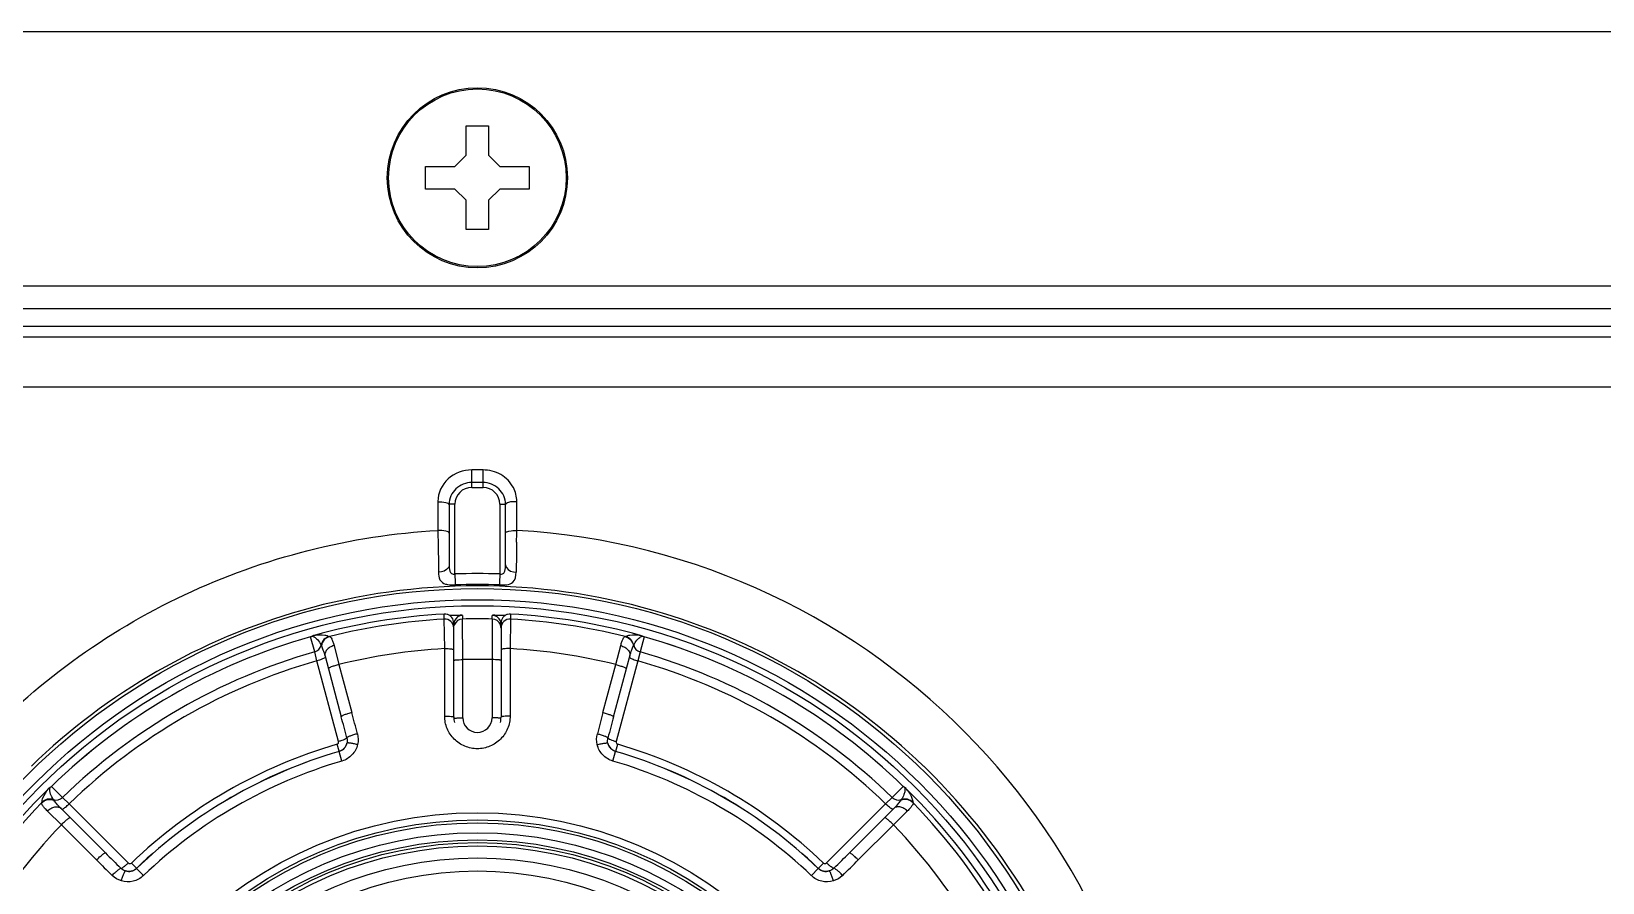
# Model space of a CAD drawing. Header units: millimetres. Extents: x -1686 to 4120, y -1850 to 2563.
# Drawn here: x 405.6 to 475.3, y -74.7 to -36.9 of the extents above; entities that cross this region are included whole.
import ezdxf

# ---------------------------------------------------------------- set-up
doc = ezdxf.new("R2010")
doc.units = ezdxf.units.MM
doc.header["$LTSCALE"] = 65.395
doc.layers.get('0').update_dxf_attribs({"linetype": 'CONTINUOUS'})
doc.layers.add('ASSI', color=7, linetype='CONTINUOUS')
doc.layers.add('GEOM', color=7, linetype='CONTINUOUS')

msp = doc.modelspace()

# ---------------------------------------------------------------- linework, layer by layer
at = {"linetype": 'Continuous'}
for p, q in [((48.279, -36.869), (805.279, -36.869)), ((424.879, -41.069), (425.879, -41.069)), ((424.879, -42.369), (424.879, -41.069)), ((425.879, -41.069), (425.879, -42.369)), ((424.379, -42.869), (424.879, -42.369)), ((425.879, -42.369), (426.379, -42.869)), ((423.079, -42.869), (424.379, -42.869)), ((423.079, -43.869), (423.079, -42.869)), ((426.379, -42.869), (427.679, -42.869)), ((427.679, -42.869), (427.679, -43.869)), ((424.379, -43.869), (423.079, -43.869)), ((424.879, -44.369), (424.379, -43.869)), ((426.379, -43.869), (425.879, -44.369)), ((427.679, -43.869), (426.379, -43.869)), ((424.879, -45.669), (424.879, -44.369)), ((425.879, -44.369), (425.879, -45.669)), ((425.879, -45.669), (424.879, -45.669))]:
    msp.add_line(p, q, dxfattribs=at)
at = {"layer": 'ASSI', "linetype": 'Continuous'}
for radius in [4, 3.945]:
    msp.add_circle((425.379, -43.369), radius, dxfattribs=at)
at = {"layer": 'GEOM', "linetype": 'Continuous'}
for p, q in [((39.779, -48.169), (810.979, -48.169)), ((39.779, -49.169), (810.979, -49.169)), ((810.979, -49.969), (39.779, -49.969)), ((852.915, -50.441), (-2.156, -50.441)), ((729.379, -52.664), (121.379, -52.664)), ((425.629, -56.345), (425.129, -56.345)), ((425.129, -57.119), (425.129, -56.345)), ((425.629, -56.904), (425.629, -56.345)), ((425.629, -56.904), (425.129, -56.904)), ((425.129, -57.119), (425.629, -57.119)), ((425.629, -57.119), (425.629, -56.904)), ((423.629, -57.74), (423.629, -59.027)), ((424.379, -57.869), (424.129, -57.869)), ((424.129, -57.901), (424.129, -60.554)), ((424.379, -60.965), (424.379, -57.869)), ((426.379, -57.869), (426.629, -57.869)), ((426.379, -57.869), (426.379, -60.965)), ((426.629, -60.554), (426.629, -57.901)), ((427.129, -58.611), (427.129, -57.74)), ((423.629, -59.027), (423.64, -59.738)), ((427.121, -59.555), (427.127, -59.162)), ((427.127, -59.162), (427.129, -59.027)), ((427.129, -59.027), (427.129, -58.611)), ((423.651, -60.562), (423.656, -60.889)), ((424.379, -60.965), (424.394, -61.351)), ((424.394, -61.351), (424.397, -61.451)), ((426.365, -61.351), (426.361, -61.449)), ((426.379, -60.965), (426.365, -61.351)), ((423.908, -62.804), (423.908, -62.747)), ((426.851, -62.747), (426.851, -62.747)), ((426.851, -62.747), (426.851, -62.891)), ((423.908, -62.97), (423.908, -62.804)), ((423.927, -64.278), (423.908, -62.97)), ((424.329, -67.319), (424.329, -63.146)), ((424.72, -62.803), (424.72, -62.966)), ((424.729, -64.767), (424.72, -62.966)), ((426.039, -62.966), (426.029, -64.767)), ((426.039, -62.966), (426.039, -62.803)), ((426.429, -63.146), (426.429, -67.319)), ((426.851, -62.97), (426.832, -64.278)), ((426.851, -62.891), (426.851, -62.97)), ((417.973, -63.753), (417.973, -63.752)), ((418.154, -64.426), (417.973, -63.753)), ((418.041, -63.727), (418.041, -63.726)), ((419.012, -64.148), (419.231, -64.985)), ((431.528, -64.985), (431.747, -64.148)), ((432.785, -63.753), (432.605, -64.426)), ((432.718, -63.726), (432.629, -63.692)), ((432.718, -63.727), (432.718, -63.726)), ((432.785, -63.753), (432.786, -63.752)), ((418.255, -64.821), (418.154, -64.426)), ((419.215, -68.405), (418.255, -64.821)), ((418.613, -64.617), (419.333, -67.303)), ((423.927, -67.275), (423.927, -64.278)), ((424.729, -67.349), (424.729, -64.767)), ((426.029, -64.767), (426.029, -67.349)), ((426.832, -64.278), (426.832, -67.275)), ((431.426, -67.303), (432.146, -64.617)), ((432.504, -64.821), (431.544, -68.405)), ((432.605, -64.426), (432.504, -64.821)), ((419.231, -64.985), (419.803, -67.12)), ((430.956, -67.12), (431.528, -64.985)), ((419.239, -68.841), (419.147, -68.528)), ((419.24, -68.846), (419.239, -68.841)), ((419.365, -69.272), (419.24, -68.846)), ((431.394, -69.272), (431.519, -68.846)), ((431.52, -68.841), (431.519, -68.846)), ((431.52, -68.841), (431.611, -68.528)), ((406.408, -70.442), (406.335, -70.502)), ((406.409, -70.443), (406.408, -70.442)), ((406.465, -70.397), (406.464, -70.397)), ((406.465, -70.397), (406.957, -70.89)), ((443.801, -70.89), (444.294, -70.397)), ((444.329, -70.426), (444.294, -70.397)), ((444.294, -70.397), (444.294, -70.397)), ((444.351, -70.442), (444.329, -70.426)), ((444.35, -70.443), (444.351, -70.442)), ((406.957, -70.89), (407.249, -71.175)), ((443.509, -71.175), (443.801, -70.89)), ((406.904, -72.102), (406.288, -71.494)), ((408.86, -73.349), (406.893, -71.383)), ((407.249, -71.175), (409.873, -73.799)), ((440.886, -73.799), (443.509, -71.175)), ((443.866, -71.383), (441.899, -73.349)), ((444.471, -71.494), (443.855, -72.102)), ((408.466, -73.665), (406.904, -72.102)), ((443.855, -72.102), (442.293, -73.665)), ((410.239, -74.037), (410.013, -73.802)), ((440.52, -74.037), (440.745, -73.802)), ((410.239, -74.037), (410.242, -74.041)), ((410.549, -74.362), (410.242, -74.041)), ((440.21, -74.362), (440.516, -74.041)), ((440.516, -74.041), (440.52, -74.037))]:
    msp.add_line(p, q, dxfattribs=at)
for points in [[(418.041, -63.726), (418.016, -63.737), (417.973, -63.752)], [(418.129, -63.692), (418.117, -63.696), (418.041, -63.726)], [(432.786, -63.752), (432.743, -63.737), (432.718, -63.726)], [(406.464, -70.397), (406.43, -70.426), (406.408, -70.442)], [(444.424, -70.502), (444.414, -70.493), (444.351, -70.442)]]:
    msp.add_lwpolyline(points, dxfattribs=at)
for radius in [28.259, 27.759, 27.493, 18.3, 17.98, 17.85, 17.411, 17.096, 16.974, 16.824, 16.292, 15.714]:
    msp.add_circle((425.379, -89.869), radius, dxfattribs=at)
for centre, radius, start, end in [((425.129, -57.869), 0.75, 90, 180), ((425.629, -57.869), 0.75, 0, 90), ((425.379, -89.494), 30.517, 0.26786, 86.7124), ((868.702, -66.234), 441.631, 179.13344, 179.30648), ((425.378, -88.374), 27.427, 87.90858, 92.0875), ((425.379, -90.008), 28.514, 74.12196, 105.87857), ((425.378, -87.627), 26.196, 87.84948, 92.14649), ((425.38, -90.013), 28.519, 105.87756, 133.98437), ((425.379, -89.869), 27.162, 93.10585, 105.48058), ((423.929, -63.15), 0.403, 74.55904, 93.03278), ((423.929, -63.148), 0.402, 56.39464, 74.44752), ((426.83, -63.148), 0.402, 105.55256, 123.60531), ((426.83, -63.15), 0.403, 86.96722, 105.44104), ((425.379, -89.869), 27.162, 74.51942, 86.89415), ((425.379, -90.013), 28.519, 46.01617, 74.12298), ((425.379, -89.869), 26.94, 93.13191, 104.08937), ((423.929, -63.369), 0.4, 0.00571, 93.1362), ((423.926, -63.147), 0.403, 0.07214, 18.55233), ((424.728, -63.203), 0.398, 172.0413, 179.97346), ((424.733, -63.203), 0.403, 157.93282, 172.06072), ((424.729, -63.202), 0.4, 91.39954, 157.83989), ((424.729, -63.366), 0.4, 91.40829, 157.84187), ((425.379, -89.834), 26.876, 88.59323, 91.40677), ((426.029, -63.202), 0.4, 22.16011, 88.60043), ((426.029, -63.366), 0.4, 22.16208, 88.59204), ((426.026, -63.203), 0.403, 7.93928, 22.06718), ((426.031, -63.203), 0.398, 0.02654, 7.9587), ((426.829, -63.369), 0.4, 86.86363, 179.99031), ((426.832, -63.147), 0.403, 161.44775, 179.92786), ((425.379, -89.869), 26.94, 75.91063, 86.86809), ((425.379, -89.869), 27.147, 105.83205, 134.16795), ((425.379, -89.869), 27.146, 105.83205, 134.16795), ((417.865, -63.369), 0.399, 285.84607, 296.29478), ((418.261, -64.161), 0.487, 108.55672, 116.84319), ((418.012, -63.931), 0.206, 80.45197, 81.95049), ((418.261, -64.161), 0.486, 105.67163, 108.55375), ((418.045, -64.041), 0.4, 285.82059, 348.07365), ((418.926, -64.226), 0.5, 104.15013, 168.19029), ((431.833, -64.226), 0.5, 11.81989, 75.85183), ((432.714, -64.041), 0.4, 191.92193, 254.17887), ((432.498, -64.161), 0.487, 63.15663, 74.32656), ((432.747, -63.936), 0.211, 99.08219, 101.21802), ((432.746, -63.93), 0.205, 98.04769, 99.07666), ((432.894, -63.369), 0.399, 243.70444, 254.15472), ((425.379, -89.869), 27.146, 45.83205, 74.16795), ((425.379, -89.869), 27.147, 45.83205, 74.16795), ((425.379, -89.869), 26.45, 105.85363, 134.14637), ((425.379, -89.869), 26.042, 105.87764, 134.12236), ((425.379, -89.869), 25.632, 93.24851, 103.87987), ((425.379, -89.635), 24.877, 88.50271, 91.49729), ((425.379, -89.869), 25.632, 76.12013, 86.75149), ((425.379, -89.869), 26.042, 45.87764, 74.12236), ((425.379, -89.869), 26.45, 45.85363, 74.14637), ((58.809, -163.906), 373.242, 14.85168, 15.00012), ((257.482, -110.622), 168.049, 14.67055, 15.00269), ((425.379, -67.319), 1.05, 180, 193.29662), ((425.379, -67.349), 0.65, 180.00103, 359.99897), ((425.379, -67.319), 1.05, 346.72147, 360), ((593.272, -110.62), 168.043, 164.99731, 165.32945), ((791.959, -163.908), 373.251, 164.99988, 165.14832), ((425.379, -89.869), 22.233, 106.27873, 133.72127), ((425.379, -89.869), 21.906, 106.27873, 133.72127), ((425.379, -89.869), 21.901, 106.27901, 133.72099), ((419.099, -68.361), 0.5, 286.287, 346.54338), ((431.66, -68.361), 0.5, 193.45664, 253.713), ((425.379, -89.869), 21.901, 46.27901, 73.72099), ((425.379, -89.869), 21.906, 46.27873, 73.72127), ((425.379, -89.869), 22.233, 46.27873, 73.72127), ((425.379, -89.869), 21.457, 106.27901, 133.72099), ((425.379, -89.869), 21.457, 46.27901, 73.72099), ((425.341, -90.05), 28.571, 45.67864, 46.01486), ((425.375, -90.014), 28.522, 15.03154, 45.67717), ((406.675, -70.85), 0.487, 123.15663, 134.32655), ((406.599, -70.52), 0.205, 158.04771, 159.07477), ((406.187, -70.111), 0.399, 303.70444, 314.15472), ((444.571, -70.112), 0.398, 225.83434, 231.05948), ((444.571, -70.111), 0.398, 231.06181, 236.30173), ((444.084, -70.851), 0.487, 48.55672, 56.84319), ((425.379, -89.869), 27.162, 134.51942, 165.48058), ((425.379, -89.869), 26.94, 135.91063, 164.08937), ((406.399, -71.458), 0.5, 71.81989, 135.85183), ((406.679, -70.603), 0.4, 251.92193, 314.17887), ((444.08, -70.603), 0.4, 225.82059, 288.07365), ((444.36, -71.458), 0.5, 44.15013, 108.19029), ((444.084, -70.85), 0.486, 45.67163, 48.55375), ((425.379, -89.869), 27.162, 14.51942, 45.48058), ((443.119, -71.62), 1.718, 37.25881, 40.56233), ((425.379, -89.869), 26.94, 15.91063, 44.08937), ((425.379, -89.869), 25.632, 136.12013, 163.87987), ((425.379, -89.869), 25.632, 16.12013, 43.87987), ((527.296, 45.154), 168.043, 224.99731, 225.32945), ((672.779, 190.569), 373.238, 224.99989, 225.14832), ((177.977, 190.572), 373.242, 314.85168, 315.00012), ((323.459, 45.158), 168.049, 314.67055, 315.00269), ((409.893, -73.676), 0.5, 253.45654, 313.713), ((440.865, -73.676), 0.5, 226.287, 286.54328)]:
    msp.add_arc(centre, radius, start, end, dxfattribs=at)
for points, knots in [([(425.129, -56.345), (424.755, -56.345), (423.985, -56.613), (423.622, -57.376), (423.629, -57.74)], [0, 0, 0, 0, 0.507041, 1, 1, 1, 1]), ([(426.978, -57.13), (426.854, -56.893), (426.452, -56.483), (425.902, -56.345), (425.629, -56.345)], [0, 0, 0, 0, 0.495615, 1, 1, 1, 1]), ([(425.129, -56.904), (424.878, -56.904), (424.356, -57.1), (424.126, -57.62), (424.129, -57.869)], [0, 0, 0, 0, 0.502272, 1, 1, 1, 1]), ([(426.629, -57.869), (426.629, -57.62), (426.404, -57.1), (425.881, -56.904), (425.629, -56.904)], [0, 0, 0, 0, 0.497741, 1, 1, 1, 1]), ([(424.129, -57.901), (424.129, -57.843), (423.889, -57.784), (423.748, -57.771), (423.629, -57.771)], [0, 0, 0, 0, 0.326823, 1, 1, 1, 1]), ([(426.629, -57.901), (426.629, -57.837), (426.848, -57.731), (427.011, -57.74), (427.129, -57.74)], [0, 0, 0, 0, 0.349395, 1, 1, 1, 1]), ([(394.863, -89.352), (394.881, -85.593), (396.341, -77.979), (402.57, -68.141), (412.071, -61.197), (419.762, -59.25), (423.629, -59.027)], [0, 0, 0, 0, 0.24633, 0.494678, 0.746098, 1, 1, 1, 1]), ([(424.129, -59.157), (424.129, -59.099), (423.889, -59.039), (423.748, -59.027), (423.629, -59.027)], [0, 0, 0, 0, 0.326818, 1, 1, 1, 1]), ([(426.629, -59.157), (426.629, -59.099), (426.87, -59.039), (427.011, -59.027), (427.129, -59.027)], [0, 0, 0, 0, 0.326823, 1, 1, 1, 1]), ([(423.64, -59.738), (423.643, -59.948), (423.647, -60.223), (423.651, -60.497), (423.651, -60.562)], [0, 0, 0, 0, 0.764734, 1, 1, 1, 1]), ([(424.129, -60.554), (424.129, -60.597), (424.063, -60.804), (423.817, -60.883), (423.656, -60.889)], [0, 0, 0, 0, 0.209846, 1, 1, 1, 1]), ([(424.129, -60.554), (424.129, -60.649), (424.123, -60.788), (424.225, -60.966), (424.331, -60.971), (424.379, -60.965)], [0, 0, 0, 0, 0.506812, 0.736749, 1, 1, 1, 1]), ([(426.379, -60.965), (426.428, -60.971), (426.533, -60.966), (426.636, -60.789), (426.629, -60.649), (426.629, -60.554)], [0, 0, 0, 0, 0.261193, 0.492261, 1, 1, 1, 1]), ([(426.629, -60.554), (426.629, -60.597), (426.696, -60.804), (426.941, -60.883), (427.103, -60.889)], [0, 0, 0, 0, 0.209845, 1, 1, 1, 1]), ([(423.656, -60.889), (423.657, -61.001), (423.668, -61.234), (423.865, -61.381), (423.964, -61.411)], [0, 0, 0, 0, 0.521269, 1, 1, 1, 1]), ([(426.361, -61.449), (426.563, -61.457), (427.009, -61.465), (427.101, -61.044), (427.103, -60.889)], [0, 0, 0, 0, 0.565712, 1, 1, 1, 1]), ([(423.964, -61.411), (423.994, -61.42), (424.136, -61.451), (424.283, -61.454), (424.397, -61.449)], [0, 0, 0, 0, 0.215767, 1, 1, 1, 1]), ([(424.72, -62.803), (424.72, -62.801), (424.712, -62.803), (424.705, -62.801), (424.688, -62.801), (424.657, -62.8), (424.606, -62.801), (424.534, -62.802), (424.45, -62.804), (424.321, -62.807), (424.22, -62.811), (424.151, -62.814)], [0, 0, 0, 0, 0.006283, 0.024196, 0.052757, 0.090827, 0.191402, 0.318973, 0.468117, 0.634195, 1, 1, 1, 1]), ([(426.608, -62.814), (426.539, -62.811), (426.438, -62.807), (426.309, -62.804), (426.225, -62.802), (426.153, -62.801), (426.102, -62.8), (426.071, -62.801), (426.054, -62.801), (426.046, -62.803), (426.039, -62.801), (426.039, -62.803)], [0, 0, 0, 0, 0.365804, 0.531881, 0.681025, 0.808596, 0.909171, 0.947242, 0.975803, 0.993717, 1, 1, 1, 1]), ([(418.047, -63.728), (418.053, -63.729), (418.075, -63.734), (418.097, -63.742), (418.112, -63.749)], [0, 0, 0, 0, 0.294108, 1, 1, 1, 1]), ([(418.13, -63.692), (418.285, -63.664), (418.517, -63.648), (418.741, -63.709), (418.803, -63.741)], [0, 0, 0, 0, 0.693021, 1, 1, 1, 1]), ([(418.195, -63.802), (418.223, -63.825), (418.318, -63.92), (418.391, -64.036), (418.436, -64.123)], [0, 0, 0, 0, 0.268677, 1, 1, 1, 1]), ([(418.436, -64.123), (418.437, -64.125), (418.442, -64.137), (418.448, -64.149), (418.454, -64.159)], [0, 0, 0, 0, 0.119525, 1, 1, 1, 1]), ([(418.821, -63.74), (418.727, -63.764), (418.55, -63.872), (418.466, -64.062), (418.454, -64.159)], [0, 0, 0, 0, 0.498106, 1, 1, 1, 1]), ([(418.454, -64.159), (418.481, -64.213), (418.539, -64.365), (418.587, -64.519), (418.613, -64.617)], [0, 0, 0, 0, 0.375633, 1, 1, 1, 1]), ([(419.012, -64.148), (418.949, -64.164), (418.831, -64.212), (418.69, -64.325), (418.605, -64.466), (418.601, -64.572), (418.613, -64.617)], [0, 0, 0, 0, 0.28904, 0.557234, 0.792097, 1, 1, 1, 1]), ([(418.803, -63.741), (418.804, -63.741), (418.81, -63.741), (418.816, -63.741), (418.821, -63.74)], [0, 0, 0, 0, 0.116284, 1, 1, 1, 1]), ([(418.821, -63.74), (418.837, -63.739), (418.875, -63.776), (418.917, -63.854), (418.967, -63.985), (418.996, -64.088), (419.012, -64.148)], [0, 0, 0, 0, 0.099683, 0.297656, 0.599981, 1, 1, 1, 1]), ([(431.747, -64.148), (431.762, -64.088), (431.791, -63.985), (431.842, -63.854), (431.884, -63.776), (431.922, -63.739), (431.937, -63.74)], [0, 0, 0, 0, 0.400011, 0.702339, 0.900289, 1, 1, 1, 1]), ([(431.747, -64.148), (431.81, -64.164), (431.928, -64.212), (432.069, -64.325), (432.154, -64.466), (432.158, -64.572), (432.146, -64.617)], [0, 0, 0, 0, 0.28904, 0.557235, 0.792098, 1, 1, 1, 1]), ([(431.937, -63.74), (431.94, -63.74), (431.946, -63.741), (431.952, -63.743), (431.955, -63.741)], [0, 0, 0, 0, 0.372708, 1, 1, 1, 1]), ([(431.937, -63.74), (432.031, -63.764), (432.209, -63.872), (432.293, -64.062), (432.305, -64.159)], [0, 0, 0, 0, 0.498105, 1, 1, 1, 1]), ([(431.955, -63.741), (432.018, -63.709), (432.241, -63.648), (432.474, -63.664), (432.629, -63.692)], [0, 0, 0, 0, 0.30698, 1, 1, 1, 1]), ([(432.146, -64.617), (432.172, -64.519), (432.22, -64.365), (432.278, -64.213), (432.305, -64.159)], [0, 0, 0, 0, 0.62438, 1, 1, 1, 1]), ([(432.305, -64.159), (432.307, -64.155), (432.313, -64.143), (432.319, -64.131), (432.323, -64.123)], [0, 0, 0, 0, 0.375999, 1, 1, 1, 1]), ([(432.323, -64.123), (432.361, -64.049), (432.43, -63.937), (432.557, -63.799), (432.649, -63.74), (432.706, -63.729)], [0, 0, 0, 0, 0.448045, 0.691092, 1, 1, 1, 1]), ([(418.599, -64.682), (418.583, -64.695), (418.539, -64.72), (418.425, -64.771), (418.326, -64.802), (418.255, -64.821)], [0, 0, 0, 0, 0.16872, 0.404333, 1, 1, 1, 1]), ([(418.621, -64.647), (418.622, -64.65), (418.621, -64.665), (418.608, -64.675), (418.599, -64.682)], [0, 0, 0, 0, 0.173058, 1, 1, 1, 1]), ([(423.927, -64.278), (423.978, -64.278), (424.073, -64.28), (424.185, -64.287), (424.257, -64.296), (424.295, -64.304), (424.317, -64.31), (424.329, -64.318), (424.329, -64.322)], [0, 0, 0, 0, 0.375837, 0.695728, 0.819131, 0.91209, 0.97165, 1, 1, 1, 1]), ([(424.329, -64.807), (424.329, -64.803), (424.342, -64.796), (424.364, -64.79), (424.401, -64.783), (424.473, -64.775), (424.584, -64.769), (424.678, -64.767), (424.729, -64.767)], [0, 0, 0, 0, 0.026939, 0.08594, 0.178688, 0.30211, 0.622653, 1, 1, 1, 1]), ([(426.429, -64.807), (426.429, -64.803), (426.417, -64.796), (426.395, -64.79), (426.358, -64.783), (426.286, -64.775), (426.175, -64.769), (426.08, -64.767), (426.029, -64.767)], [0, 0, 0, 0, 0.026939, 0.08594, 0.178688, 0.302111, 0.622653, 1, 1, 1, 1]), ([(426.832, -64.278), (426.781, -64.278), (426.686, -64.28), (426.574, -64.287), (426.502, -64.296), (426.464, -64.304), (426.442, -64.31), (426.429, -64.318), (426.429, -64.322)], [0, 0, 0, 0, 0.375852, 0.695748, 0.81915, 0.912104, 0.971656, 1, 1, 1, 1]), ([(432.138, -64.647), (432.137, -64.65), (432.138, -64.665), (432.151, -64.675), (432.16, -64.682)], [0, 0, 0, 0, 0.173059, 1, 1, 1, 1]), ([(432.16, -64.682), (432.176, -64.695), (432.22, -64.72), (432.334, -64.771), (432.433, -64.802), (432.504, -64.821)], [0, 0, 0, 0, 0.168719, 0.404331, 1, 1, 1, 1]), ([(419.231, -64.985), (419.169, -65.002), (419.055, -65.035), (418.923, -65.08), (418.839, -65.114), (418.796, -65.135), (418.772, -65.15), (418.76, -65.164), (418.761, -65.168)], [0, 0, 0, 0, 0.376116, 0.695926, 0.819239, 0.912115, 0.971628, 1, 1, 1, 1]), ([(431.528, -64.985), (431.59, -65.002), (431.703, -65.035), (431.836, -65.08), (431.92, -65.114), (431.962, -65.135), (431.987, -65.15), (431.999, -65.164), (431.998, -65.168)], [0, 0, 0, 0, 0.376105, 0.695911, 0.819225, 0.912105, 0.971623, 1, 1, 1, 1]), ([(419.803, -67.12), (419.741, -67.136), (419.627, -67.169), (419.495, -67.214), (419.411, -67.248), (419.368, -67.27), (419.344, -67.284), (419.332, -67.298), (419.333, -67.303)], [0, 0, 0, 0, 0.376103, 0.695917, 0.819234, 0.912114, 0.971629, 1, 1, 1, 1]), ([(423.927, -67.275), (423.978, -67.275), (424.073, -67.277), (424.185, -67.284), (424.257, -67.293), (424.295, -67.301), (424.317, -67.307), (424.329, -67.315), (424.329, -67.319)], [0, 0, 0, 0, 0.3758, 0.695715, 0.819135, 0.912105, 0.971664, 1, 1, 1, 1]), ([(425.379, -68.725), (425.19, -68.725), (424.808, -68.649), (424.325, -68.326), (424.002, -67.844), (423.927, -67.463), (423.927, -67.275)], [0, 0, 0, 0, 0.250713, 0.500971, 0.750646, 1, 1, 1, 1]), ([(424.331, -67.385), (424.333, -67.384), (424.341, -67.378), (424.351, -67.376), (424.36, -67.374)], [0, 0, 0, 0, 0.159673, 1, 1, 1, 1]), ([(424.36, -67.374), (424.365, -67.373), (424.394, -67.367), (424.423, -67.363), (424.447, -67.361)], [0, 0, 0, 0, 0.195752, 1, 1, 1, 1]), ([(424.447, -67.361), (424.467, -67.359), (424.561, -67.352), (424.655, -67.349), (424.729, -67.349)], [0, 0, 0, 0, 0.214691, 1, 1, 1, 1]), ([(426.832, -67.275), (426.832, -67.463), (426.757, -67.844), (426.434, -68.326), (425.951, -68.649), (425.569, -68.725), (425.379, -68.725)], [0, 0, 0, 0, 0.249353, 0.499026, 0.749284, 1, 1, 1, 1]), ([(426.312, -67.361), (426.292, -67.359), (426.198, -67.352), (426.104, -67.349), (426.029, -67.349)], [0, 0, 0, 0, 0.214693, 1, 1, 1, 1]), ([(426.399, -67.374), (426.393, -67.373), (426.365, -67.367), (426.336, -67.363), (426.312, -67.361)], [0, 0, 0, 0, 0.195753, 1, 1, 1, 1]), ([(426.427, -67.385), (426.426, -67.384), (426.418, -67.378), (426.407, -67.376), (426.399, -67.374)], [0, 0, 0, 0, 0.159617, 1, 1, 1, 1]), ([(426.832, -67.275), (426.781, -67.275), (426.686, -67.277), (426.574, -67.284), (426.502, -67.293), (426.464, -67.301), (426.442, -67.307), (426.429, -67.315), (426.429, -67.319)], [0, 0, 0, 0, 0.37579, 0.695707, 0.81913, 0.912103, 0.971665, 1, 1, 1, 1]), ([(430.956, -67.12), (431.018, -67.136), (431.132, -67.169), (431.264, -67.214), (431.348, -67.248), (431.391, -67.27), (431.415, -67.284), (431.427, -67.298), (431.426, -67.303)], [0, 0, 0, 0, 0.376103, 0.695917, 0.819234, 0.912114, 0.971629, 1, 1, 1, 1]), ([(419.582, -68.237), (419.581, -68.243), (419.571, -68.257), (419.535, -68.285), (419.461, -68.323), (419.349, -68.366), (419.262, -68.392), (419.215, -68.405)], [0, 0, 0, 0, 0.044984, 0.115733, 0.337115, 0.644949, 1, 1, 1, 1]), ([(420.052, -68.061), (419.993, -68.077), (419.884, -68.108), (419.756, -68.15), (419.673, -68.183), (419.628, -68.203), (419.599, -68.22), (419.584, -68.231), (419.582, -68.237)], [0, 0, 0, 0, 0.361257, 0.673602, 0.797796, 0.895144, 0.962629, 1, 1, 1, 1]), ([(430.707, -68.061), (430.766, -68.077), (430.875, -68.108), (431.003, -68.15), (431.086, -68.183), (431.131, -68.203), (431.16, -68.22), (431.175, -68.231), (431.177, -68.237)], [0, 0, 0, 0, 0.361263, 0.67361, 0.797803, 0.89515, 0.962633, 1, 1, 1, 1]), ([(431.177, -68.237), (431.178, -68.243), (431.188, -68.257), (431.223, -68.285), (431.298, -68.323), (431.41, -68.366), (431.497, -68.392), (431.544, -68.405)], [0, 0, 0, 0, 0.044982, 0.115729, 0.337107, 0.644942, 1, 1, 1, 1]), ([(419.147, -68.528), (419.172, -68.521), (419.216, -68.485), (419.222, -68.429), (419.215, -68.405)], [0, 0, 0, 0, 0.502184, 1, 1, 1, 1]), ([(419.585, -68.478), (419.565, -68.562), (419.481, -68.725), (419.324, -68.821), (419.24, -68.846)], [0, 0, 0, 0, 0.495921, 1, 1, 1, 1]), ([(420.058, -68.54), (420.017, -68.709), (419.845, -69.033), (419.532, -69.223), (419.365, -69.272)], [0, 0, 0, 0, 0.49938, 1, 1, 1, 1]), ([(420.058, -68.54), (419.999, -68.527), (419.891, -68.504), (419.762, -68.482), (419.677, -68.472), (419.632, -68.469), (419.604, -68.47), (419.587, -68.474), (419.585, -68.478)], [0, 0, 0, 0, 0.374731, 0.691497, 0.814316, 0.907968, 0.969619, 1, 1, 1, 1]), ([(430.701, -68.54), (430.76, -68.527), (430.868, -68.504), (430.997, -68.482), (431.081, -68.472), (431.127, -68.469), (431.155, -68.47), (431.172, -68.473), (431.174, -68.478)], [0, 0, 0, 0, 0.374737, 0.691502, 0.814319, 0.907969, 0.969618, 1, 1, 1, 1]), ([(431.394, -69.272), (431.227, -69.223), (430.914, -69.033), (430.741, -68.709), (430.701, -68.54)], [0, 0, 0, 0, 0.50062, 1, 1, 1, 1]), ([(431.519, -68.846), (431.434, -68.821), (431.278, -68.725), (431.193, -68.562), (431.174, -68.478)], [0, 0, 0, 0, 0.504081, 1, 1, 1, 1]), ([(431.544, -68.405), (431.537, -68.429), (431.543, -68.485), (431.587, -68.521), (431.611, -68.528)], [0, 0, 0, 0, 0.497816, 1, 1, 1, 1]), ([(406.41, -70.675), (406.406, -70.66), (406.389, -70.585), (406.386, -70.503), (406.407, -70.446)], [0, 0, 0, 0, 0.211204, 1, 1, 1, 1]), ([(406.288, -71.494), (406.244, -71.451), (406.169, -71.374), (406.081, -71.265), (406.034, -71.19), (406.021, -71.138), (406.03, -71.125)], [0, 0, 0, 0, 0.400011, 0.702339, 0.900289, 1, 1, 1, 1]), ([(406.03, -71.125), (406.097, -71.056), (406.28, -70.956), (406.487, -70.979), (406.577, -71.016)], [0, 0, 0, 0, 0.498105, 1, 1, 1, 1]), ([(406.03, -71.125), (406.031, -71.123), (406.034, -71.118), (406.04, -71.114), (406.04, -71.11)], [0, 0, 0, 0, 0.372708, 1, 1, 1, 1]), ([(406.04, -71.11), (406.043, -71.04), (406.103, -70.816), (406.232, -70.622), (406.335, -70.502)], [0, 0, 0, 0, 0.30698, 1, 1, 1, 1]), ([(406.555, -70.983), (406.54, -70.96), (406.481, -70.863), (406.433, -70.758), (406.41, -70.675)], [0, 0, 0, 0, 0.24169, 1, 1, 1, 1]), ([(406.577, -71.016), (406.574, -71.012), (406.567, -71.001), (406.56, -70.99), (406.555, -70.983)], [0, 0, 0, 0, 0.375999, 1, 1, 1, 1]), ([(406.893, -71.383), (406.822, -71.312), (406.712, -71.193), (406.61, -71.067), (406.577, -71.016)], [0, 0, 0, 0, 0.62438, 1, 1, 1, 1]), ([(444.182, -71.016), (444.149, -71.067), (444.047, -71.193), (443.937, -71.312), (443.866, -71.383)], [0, 0, 0, 0, 0.375633, 1, 1, 1, 1]), ([(444.729, -71.125), (444.661, -71.056), (444.479, -70.956), (444.272, -70.979), (444.182, -71.016)], [0, 0, 0, 0, 0.498106, 1, 1, 1, 1]), ([(444.204, -70.983), (444.203, -70.985), (444.196, -70.995), (444.188, -71.007), (444.182, -71.016)], [0, 0, 0, 0, 0.119525, 1, 1, 1, 1]), ([(444.348, -70.678), (444.34, -70.707), (444.303, -70.813), (444.249, -70.913), (444.204, -70.983)], [0, 0, 0, 0, 0.261991, 1, 1, 1, 1]), ([(444.366, -70.575), (444.366, -70.584), (444.362, -70.619), (444.354, -70.653), (444.348, -70.678)], [0, 0, 0, 0, 0.263094, 1, 1, 1, 1]), ([(444.359, -70.47), (444.36, -70.474), (444.364, -70.489), (444.366, -70.504), (444.367, -70.515)], [0, 0, 0, 0, 0.273346, 1, 1, 1, 1]), ([(444.367, -70.515), (444.367, -70.52), (444.368, -70.54), (444.368, -70.56), (444.366, -70.575)], [0, 0, 0, 0, 0.26621, 1, 1, 1, 1]), ([(444.729, -71.125), (444.738, -71.138), (444.724, -71.19), (444.678, -71.265), (444.589, -71.374), (444.515, -71.451), (444.471, -71.494)], [0, 0, 0, 0, 0.099683, 0.297656, 0.599981, 1, 1, 1, 1]), ([(444.486, -70.579), (444.565, -70.683), (444.668, -70.852), (444.716, -71.045), (444.719, -71.11)], [0, 0, 0, 0, 0.664893, 1, 1, 1, 1]), ([(444.719, -71.11), (444.719, -71.111), (444.722, -71.116), (444.726, -71.121), (444.729, -71.125)], [0, 0, 0, 0, 0.116284, 1, 1, 1, 1]), ([(406.288, -71.494), (406.333, -71.448), (406.434, -71.37), (406.602, -71.304), (406.767, -71.301), (406.86, -71.35), (406.893, -71.383)], [0, 0, 0, 0, 0.28904, 0.557235, 0.792098, 1, 1, 1, 1]), ([(406.904, -72.102), (406.949, -72.057), (407.034, -71.975), (407.139, -71.883), (407.211, -71.828), (407.251, -71.801), (407.276, -71.787), (407.294, -71.784), (407.297, -71.787)], [0, 0, 0, 0, 0.376105, 0.695911, 0.819225, 0.912105, 0.971623, 1, 1, 1, 1]), ([(406.916, -71.406), (406.925, -71.415), (406.979, -71.398), (407.01, -71.376), (407.035, -71.359)], [0, 0, 0, 0, 0.314912, 1, 1, 1, 1]), ([(407.035, -71.359), (407.051, -71.348), (407.127, -71.291), (407.197, -71.227), (407.249, -71.175)], [0, 0, 0, 0, 0.215714, 1, 1, 1, 1]), ([(443.855, -72.102), (443.81, -72.057), (443.725, -71.975), (443.619, -71.883), (443.548, -71.828), (443.508, -71.801), (443.483, -71.787), (443.465, -71.784), (443.462, -71.787)], [0, 0, 0, 0, 0.376116, 0.695926, 0.819239, 0.912115, 0.971628, 1, 1, 1, 1]), ([(443.724, -71.359), (443.707, -71.348), (443.632, -71.291), (443.562, -71.227), (443.509, -71.175)], [0, 0, 0, 0, 0.215715, 1, 1, 1, 1]), ([(443.843, -71.406), (443.833, -71.415), (443.78, -71.398), (443.749, -71.376), (443.724, -71.359)], [0, 0, 0, 0, 0.314915, 1, 1, 1, 1]), ([(444.471, -71.494), (444.425, -71.448), (444.325, -71.37), (444.156, -71.304), (443.992, -71.301), (443.899, -71.35), (443.866, -71.383)], [0, 0, 0, 0, 0.28904, 0.557234, 0.792097, 1, 1, 1, 1]), ([(408.466, -73.665), (408.511, -73.62), (408.597, -73.538), (408.702, -73.446), (408.773, -73.39), (408.813, -73.364), (408.838, -73.35), (408.856, -73.346), (408.86, -73.349)], [0, 0, 0, 0, 0.376103, 0.695917, 0.819234, 0.912114, 0.971629, 1, 1, 1, 1]), ([(409.544, -74.032), (409.55, -74.035), (409.567, -74.033), (409.609, -74.016), (409.679, -73.971), (409.772, -73.895), (409.839, -73.833), (409.873, -73.799)], [0, 0, 0, 0, 0.044983, 0.115731, 0.33711, 0.644943, 1, 1, 1, 1]), ([(409.873, -73.799), (409.891, -73.817), (409.942, -73.84), (409.995, -73.819), (410.013, -73.802)], [0, 0, 0, 0, 0.497816, 1, 1, 1, 1]), ([(440.745, -73.802), (440.764, -73.819), (440.817, -73.84), (440.868, -73.817), (440.886, -73.799)], [0, 0, 0, 0, 0.502184, 1, 1, 1, 1]), ([(441.214, -74.032), (441.209, -74.035), (441.192, -74.033), (441.149, -74.016), (441.08, -73.971), (440.986, -73.895), (440.92, -73.833), (440.886, -73.799)], [0, 0, 0, 0, 0.044984, 0.115733, 0.337115, 0.644949, 1, 1, 1, 1]), ([(442.293, -73.665), (442.247, -73.62), (442.162, -73.538), (442.057, -73.446), (441.986, -73.39), (441.946, -73.364), (441.921, -73.35), (441.903, -73.346), (441.899, -73.349)], [0, 0, 0, 0, 0.376103, 0.695917, 0.819234, 0.912114, 0.971629, 1, 1, 1, 1]), ([(409.157, -74.352), (409.2, -74.308), (409.281, -74.229), (409.382, -74.14), (409.452, -74.084), (409.492, -74.055), (409.521, -74.038), (409.538, -74.031), (409.544, -74.032)], [0, 0, 0, 0, 0.361263, 0.67361, 0.797803, 0.89515, 0.962633, 1, 1, 1, 1]), ([(409.569, -74.596), (409.587, -74.539), (409.621, -74.433), (409.666, -74.311), (409.7, -74.233), (409.72, -74.192), (409.735, -74.168), (409.746, -74.155), (409.751, -74.155)], [0, 0, 0, 0, 0.374738, 0.691503, 0.81432, 0.907969, 0.969618, 1, 1, 1, 1]), ([(410.549, -74.362), (410.423, -74.482), (410.102, -74.658), (409.736, -74.646), (409.569, -74.596)], [0, 0, 0, 0, 0.500619, 1, 1, 1, 1]), ([(410.242, -74.041), (410.179, -74.102), (410.017, -74.189), (409.834, -74.18), (409.751, -74.155)], [0, 0, 0, 0, 0.50408, 1, 1, 1, 1]), ([(441.19, -74.596), (441.023, -74.646), (440.657, -74.658), (440.336, -74.482), (440.21, -74.362)], [0, 0, 0, 0, 0.499381, 1, 1, 1, 1]), ([(441.008, -74.155), (440.925, -74.18), (440.742, -74.189), (440.58, -74.102), (440.516, -74.041)], [0, 0, 0, 0, 0.495921, 1, 1, 1, 1]), ([(441.19, -74.596), (441.172, -74.539), (441.138, -74.433), (441.093, -74.311), (441.059, -74.233), (441.039, -74.192), (441.024, -74.168), (441.013, -74.155), (441.008, -74.155)], [0, 0, 0, 0, 0.374731, 0.691497, 0.814316, 0.907968, 0.969619, 1, 1, 1, 1]), ([(441.602, -74.352), (441.559, -74.308), (441.478, -74.229), (441.377, -74.14), (441.307, -74.084), (441.267, -74.055), (441.238, -74.038), (441.221, -74.031), (441.214, -74.032)], [0, 0, 0, 0, 0.361258, 0.673603, 0.797796, 0.895144, 0.962629, 1, 1, 1, 1])]:
    msp.add_open_spline(points, degree=3, knots=knots, dxfattribs=at)
for points in [[(427.129, -57.74), (427.129, -57.531), (427.075, -57.316), (426.978, -57.13)], [(424.308, -63.019), (424.281, -62.937), (424.223, -62.861), (424.151, -62.813)], [(424.329, -63.365), (424.329, -63.314), (424.34, -63.262), (424.359, -63.215)], [(426.429, -63.365), (426.429, -63.314), (426.419, -63.262), (426.4, -63.215)], [(426.608, -62.813), (426.536, -62.861), (426.478, -62.937), (426.45, -63.019)], [(418.112, -63.749), (418.123, -63.754), (418.134, -63.76), (418.145, -63.767)], [(418.145, -63.767), (418.162, -63.777), (418.179, -63.789), (418.195, -63.802)], [(419.582, -68.237), (419.602, -68.315), (419.603, -68.4), (419.585, -68.478)], [(420.052, -68.061), (420.092, -68.216), (420.094, -68.385), (420.058, -68.54)], [(430.701, -68.54), (430.664, -68.385), (430.666, -68.216), (430.707, -68.061)], [(431.174, -68.478), (431.156, -68.4), (431.157, -68.315), (431.177, -68.237)], [(444.35, -70.443), (444.354, -70.452), (444.357, -70.461), (444.359, -70.47)], [(409.569, -74.596), (409.416, -74.55), (409.271, -74.464), (409.157, -74.352)], [(409.751, -74.155), (409.674, -74.132), (409.601, -74.089), (409.544, -74.032)], [(441.214, -74.032), (441.158, -74.089), (441.085, -74.132), (441.008, -74.155)], [(441.602, -74.352), (441.488, -74.464), (441.343, -74.55), (441.19, -74.596)]]:
    msp.add_open_spline(points, degree=3, dxfattribs=at)

doc.saveas('drawing.dxf')
